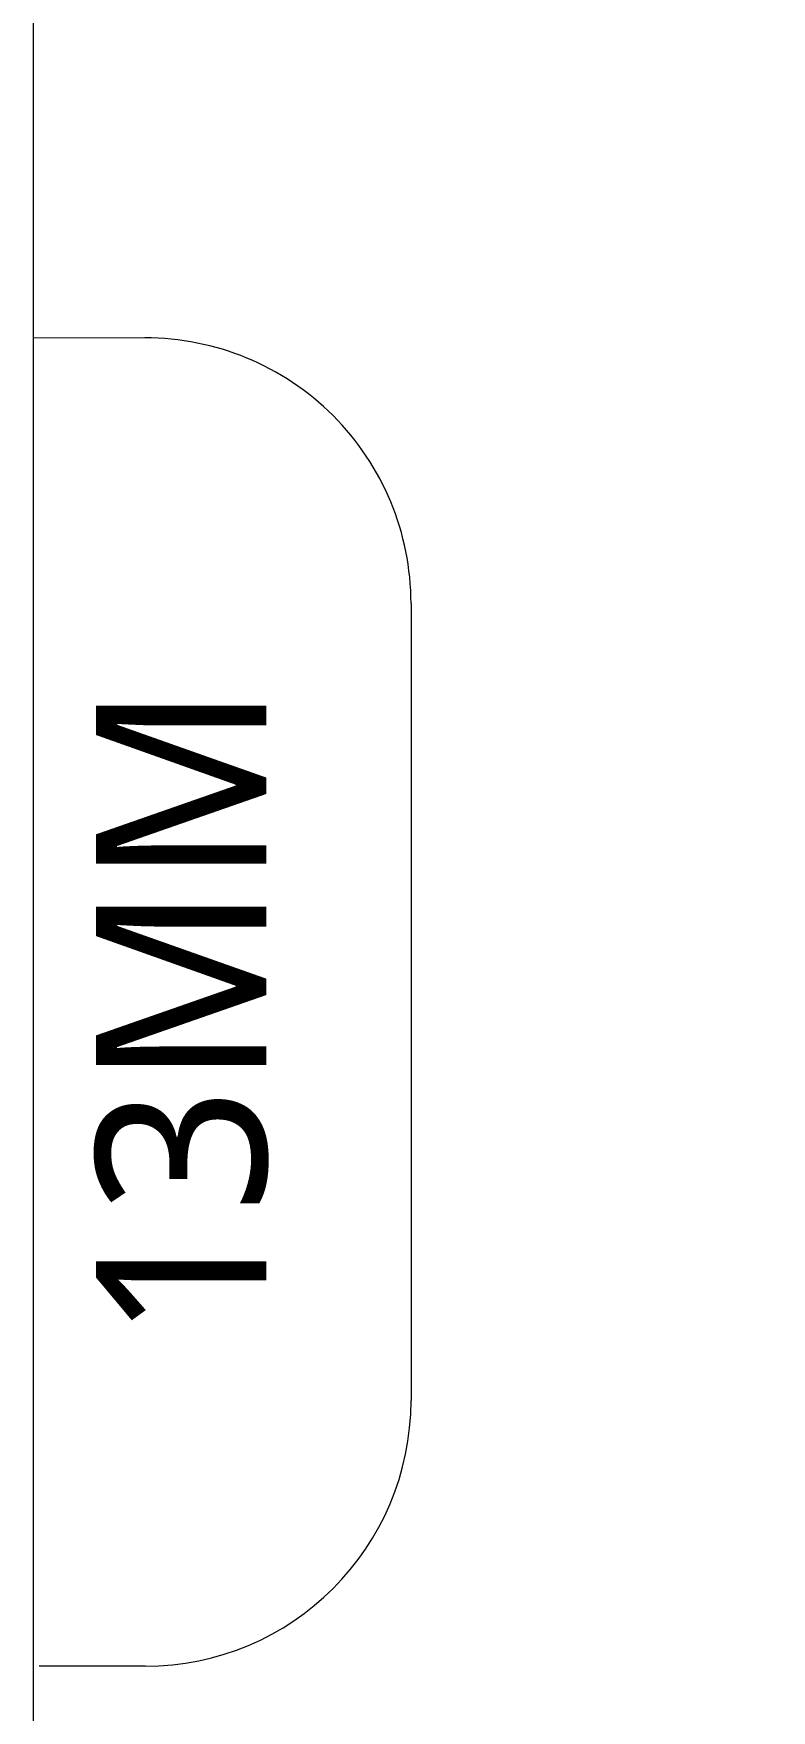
# Model space of a CAD drawing. Header units: millimetres. Extents: x 1863 to 2194, y 977 to 1295.
# Drawn here: x 1893.97 to 1907.84, y 1071.36 to 1102.93 of the extents above; entities that cross this region are included whole.
import ezdxf

# ---------------------------------------------------------------- set-up
doc = ezdxf.new("R2010")
doc.units = ezdxf.units.MM
doc.layers.add('05 Tray 實際版框', color=220, linetype='Continuous', lineweight=25)
doc.styles.add('CHINE', font='')
doc.styles.get('CHINE').set_extended_font_data('微軟正黑體')

msp = doc.modelspace()

# ---------------------------------------------------------------- linework, layer by layer
at = {"layer": '05 Tray 實際版框', "lineweight": 0, "ltscale": 0.2}
for p, q in [((1896.062, 1097.199), (1893.966, 1097.196)), ((1901.065, 1092.199), (1901.065, 1077.196)), ((1896.065, 1072.196), (1894.069, 1072.196))]:
    msp.add_line(p, q, dxfattribs=at)
msp.add_lwpolyline([(2003.716, 982.203), (1903.966, 982.203, -0.414214), (1893.966, 992.203), (1893.966, 1160.203)], format="xyb", dxfattribs=at)
for centre, start, end in [((1896.065, 1092.199), 360, 90.04), ((1896.065, 1077.196), 270, 360)]:
    msp.add_arc(centre, 5, start, end, dxfattribs=at)

# ---------------------------------------------------------------- texts
at = {"layer": '05 Tray 實際版框', "lineweight": 0, "ltscale": 0.2, "insert": (1895.14, 1078.336), "char_height": 3.2038, "width": 13.38695, "attachment_point": 1, "rotation": 90, "style": 'CHINE'}
msp.add_mtext('13MM', dxfattribs=at)

doc.saveas('drawing.dxf')
